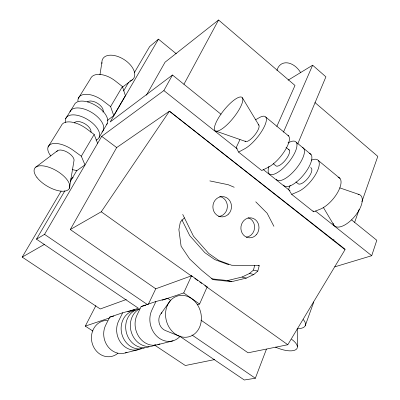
<?xml version="1.0" encoding="UTF-8"?>
<svg xmlns="http://www.w3.org/2000/svg" width="400" height="400" viewBox="0 0 400 400"><rect width="100%" height="100%" fill="white"/><g stroke="black" fill="none" stroke-linecap="round" stroke-linejoin="round"><path stroke-width="0.6" d="M99.955 74.78L101.89 62.475M69.4 188.255L73.89 161.215A9.835 4.68 30.7 0 0 67.115 152.085A9.835 4.68 30.7 0 0 56.695 151.755M211.59 278.82L227.55 280.555L242.025 277.04L249.515 273.475L253.455 270.1L254.72 265.35M184.425 217.86L180.355 222.015L178.885 229.555L181.1 246.225L189.62 258.93L201.815 270.425L213.08 279.645L231.66 281.66L246.265 278.1L253.825 274.49L257.8 271.075L259.24 265.67L258.15 265.44M334.77 266.845L371.71 255.71L376.8 240.28L351.55 219.875M354.64 222.33L359.19 209.375M361.875 201.72L377.8 156.385L314.925 102.53M305.19 325.815L313.06 303.985A17.21 7.76 21.1 0 0 313.42 301.955M179.64 336.185L244.3 380L255.345 378.24L266.44 349.175M290.205 185.365L288.575 189.325L291.72 194.385L313.59 211.79L320.22 209.19A20.32 8.645 -50.1 0 0 337.805 192.175A20.32 8.645 -50.1 0 0 338.065 177.135M297.69 144.035L325.91 76.84L312.63 65.21L288.1 80.2M283.44 132.195L312.63 65.21M197.24 304.78L199.57 304.06L207.16 286.905L191.56 275.785L155.76 288.795L148.275 304.42M276.815 126.46L294.99 85.455L218.565 20L165.06 62.19L146.37 95.24M162.055 300.24L183.71 292.94L191.56 275.785M239.92 139.665L236.21 147.58L238.58 152.095L261.725 170.515L268.02 167.42A20.895 7.34 -50.7 0 0 284.91 150.58A20.895 7.34 -50.7 0 0 288 135.39M170.79 300.46L167.8 298.39L155.95 301.5L151.86 310.12A20.565 17.385 75.4 0 0 157.27 336.635A20.565 17.385 75.4 0 0 180.325 336.095M155.95 301.5L141.15 306.51L137.085 314.915A19.98 17.105 76.1 0 0 139.92 338.165A19.98 17.105 76.1 0 0 159.93 343.865M135.11 310.435L134.095 309.75L122.69 312.765L118.67 320.89A19.245 16.74 76.9 0 0 121.675 343.79A19.245 16.74 76.9 0 0 141.775 348.23M122.69 312.765L109.71 317.16L105.725 325.095A18.735 16.47 77.7 0 0 108.09 346.795A18.735 16.47 77.7 0 0 127.05 352.295M92.89 331.06L85.3 326.12L95.89 305.61M183.94 84.265L218.565 20M127.76 311.805L138.375 308.225L36.48 239.175L44.54 234.355L101.705 136.34L163.875 90.57L172.475 75.02L221.03 114.265M155.76 288.795L70.3 229.535L116.67 147.565L169.435 111.18L345.17 249.295M107.36 120.46L113.75 115.595L125.395 95.63L122.44 86.545L115.115 80.815A18.58 10.34 32 0 0 90.555 78.66L78.31 98.355M176.325 53.815L158.465 39.155L110.18 121.955L172.475 75.02M99.165 137.36L107.24 123.555M36.48 239.175L64.905 190.765M70.275 181.62L76.905 170.325M123.565 91L128.59 82.44M134.245 72.815L149.635 46.6L158.465 39.155M126.36 299.48L100.24 308.97L22.2 257.11L61.125 191.13M72.17 169.54L76.815 170.635L84.98 164.92L81.315 156.22L94.16 134.46L86.42 128.675A19.33 9.685 31.1 0 0 61.325 125.67L48.065 147.005M113.75 115.595L110.6 106.615L122.44 86.545M200.88 320.08L248.06 352.795L287.795 344.73L345.035 249.67L169.435 111.18L101.26 211.785L70.3 229.535M65.645 118.725L74.135 105.065A19 9.985 31.4 0 1 95.6 105.39A19 9.985 31.4 0 1 106.7 124.445M161.115 313.47L170.225 300.82M35.725 167.185L57.435 150.77M122.43 87.13L132.38 79.76M70.61 179.175L73.18 177.405M255.43 119.875L259.005 117.805A21.155 6.725 -51 0 1 264.505 126.2A21.155 6.725 -51 0 1 244.715 148.775L238.58 152.095M22.2 257.11L44.73 244.195M291.72 194.385L298.21 191.58A20.565 8.105 -50.4 0 0 317.705 170.305A20.565 8.105 -50.4 0 0 311.355 160.17M332.84 240.125L334.02 239.72M85.3 326.12L109.48 317.965M207.16 286.905L206.82 287.015L287.795 344.73M109.71 317.16L113.845 316.06M141.15 306.51L145.815 305.285M125.31 352.935L138.735 349.525M157.835 344.675L173.145 340.785M214.62 359.585L185.34 365.525L154.275 344.88M228.835 264.355L227.595 264.34L214.785 259.6L204.825 252.65L189.705 235.575L181.83 219.65M259.24 265.67L231.71 265.26L218.78 260.475L208.73 253.455L193.47 236.19L182.725 214.41M209.81 180.905L228.24 184.72L234.23 187.275M253.455 270.1L257.8 271.075M249.515 273.475L253.825 274.49M242.025 277.04L246.265 278.1M227.55 280.555L231.66 281.66M339.765 187.865L359.065 194.485M215.89 131.115L245.76 141.535M180.075 336.455L165.845 330.705A10.28 8.69 75.4 0 1 159.09 322.62A10.28 8.69 75.4 0 1 161.945 312.63M44.54 234.355L147.49 304.625M191.96 334.98L255.345 378.24M183.71 292.94L199.57 304.06M101.26 211.785L192.235 276.62M194.75 278.415L197.765 280.565M199.78 282L201.79 283.43M204.81 285.585L206.32 286.66M81.315 156.22L73.39 150.41A19.67 9.36 30.7 0 0 52.195 143.75A19.67 9.36 30.7 0 0 50.77 155.965M101.705 136.34L116.67 147.565M110.6 106.615L103.1 100.855A18.895 10.075 31.6 0 0 85.97 94.285A18.895 10.075 31.6 0 0 77.91 101.115M163.875 90.57L237.23 148.855M263.145 169.45L290.045 190.82M315.475 211.025L371.71 255.71M273.185 163.62L275.535 165.515A10.405 3.765 -50.7 0 0 285.49 160.025A10.405 3.765 -50.7 0 0 288.465 149.485M295.915 181.905L297.75 183.385A10.28 4.05 -50.4 0 0 307.9 178.22A10.28 4.05 -50.4 0 0 310.575 167.585M285.995 147.35L289.28 150.04M265.835 117.15L288.71 136.045M296.21 142.24L311.03 154.485M318.35 160.53L339.96 178.39M255.73 201.795L267.125 213.23L273.92 226.34M312.965 210.835L313.59 211.79M242.39 97.775A21.42 6.085 -51.2 0 1 224.775 126.79A21.42 6.085 -51.2 0 1 218.66 117.645A21.42 6.085 -51.2 0 1 242.39 97.775L258.875 125.14M323.21 207.175L333.88 225.15M94.16 134.46L97.595 143.295M297.25 328.395L297.365 346.45M101.97 63.525A18.28 10.58 32.4 0 1 124.01 59.505A18.28 10.58 32.4 0 1 129.72 81.145M69.915 111.855A19.11 9.885 31.3 0 1 92.28 112.82A19.11 9.885 31.3 0 1 101.985 132.07M87.35 101.91A9.445 5.035 31.6 0 1 97.88 103.52A9.445 5.035 31.6 0 1 103.01 112.18M65.45 122.435A19.215 9.79 31.2 0 1 86.91 119.11A19.215 9.79 31.2 0 1 96.045 140.14M74.25 123.02A9.605 4.895 31.2 0 1 84.385 123.48A9.605 4.895 31.2 0 1 90.96 132.31M276.96 70.525A17.535 12.25 60 0 1 287.02 62.82A17.535 12.25 60 0 1 300.56 72.445M149.155 346.79A19.605 16.92 76.5 0 1 126.465 332.885A19.605 16.92 76.5 0 1 138.92 309.07M156.01 344.6A19.79 17.015 76.3 0 1 132.325 334.855A19.79 17.015 76.3 0 1 139.93 308.7M144.42 347.99A19.425 16.83 76.7 0 1 121.89 334.23A19.425 16.83 76.7 0 1 134.31 310.615M117.93 353.265A18.245 16.2 78.5 0 1 92.405 343.99A18.245 16.2 78.5 0 1 107.43 320.435M309.275 153.36A20.645 7.92 -50.5 0 1 303.83 174.595A20.645 7.92 -50.5 0 1 283.6 185.06M358.045 194.255A20.085 9.16 -49.9 0 1 354.295 216.91A20.085 9.16 -49.9 0 1 333.075 223.235M302.44 147.46A20.73 7.73 -50.6 0 1 295.855 168.99A20.73 7.73 -50.6 0 1 276.19 179.15M287.985 142.98A20.81 7.535 -50.7 0 1 296 149.895A20.81 7.535 -50.7 0 1 277.505 172.53A20.81 7.535 -50.7 0 1 268.985 166.235M258.14 124.655A10.575 3.36 -51 0 1 254.735 135.06A10.575 3.36 -51 0 1 245.065 141M291.61 339.305A17.76 7.16 21.7 0 1 295.255 349.975A17.76 7.16 21.7 0 1 275.54 347.09M303.27 319.575A17.48 7.47 21.4 0 1 298.1 328.585M219.635 196.52A10.05 9.22 -86.1 0 1 227.365 206.92A10.05 9.22 -86.1 0 1 218.565 216.48M248.02 217.72A9.905 8.955 -83.6 0 1 254.575 228.08A9.905 8.955 -83.6 0 1 246.27 237.175M228.575 214.04A10.16 9.305 -86.1 0 0 224.87 196.965A10.16 9.305 -86.1 0 0 213.13 209.175A10.16 9.305 -86.1 0 0 228.575 214.04M256.705 234.295A10.015 9.035 -83.6 0 0 251.755 217.98A10.015 9.035 -83.6 0 0 241.35 231.2A10.015 9.035 -83.6 0 0 256.705 234.295M36.935 177.445A20.02 9.005 30.3 0 0 67.845 190.045A20.02 9.005 30.3 0 0 51.015 168.03A20.02 9.005 30.3 0 0 36.935 177.445M167.325 305.505A21.19 17.665 74.9 0 0 184.79 337.28A21.19 17.665 74.9 0 0 198.295 306.16A21.19 17.665 74.9 0 0 167.325 305.505"/></g></svg>
